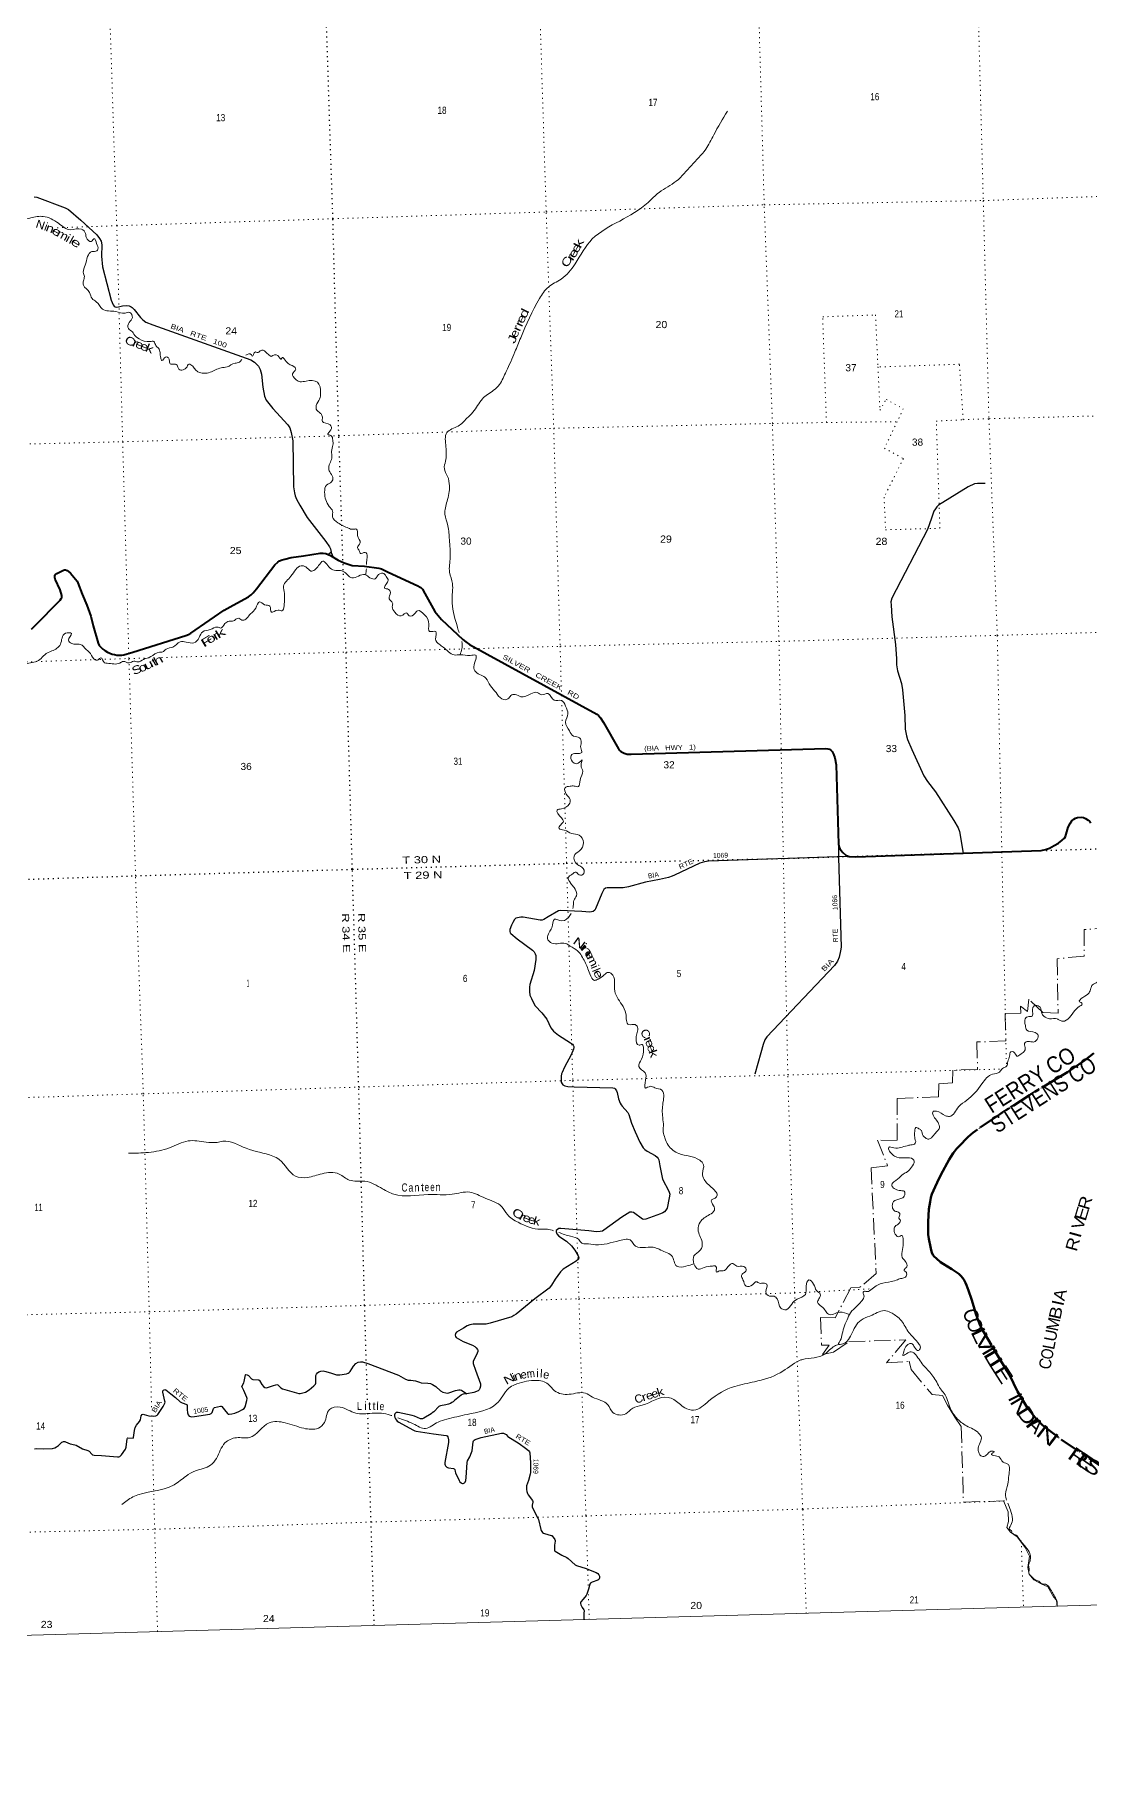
# Model space of a CAD drawing. Header units: feet. Extents: x 489137 to 739700, y 189004 to 379547.
# Drawn here: x 618830 to 644636, y 189004 to 231291 of the extents above; entities that cross this region are included whole.
import ezdxf
from ezdxf.enums import TextEntityAlignment as Align

# ---------------------------------------------------------------- set-up
doc = ezdxf.new("R2010")
doc.units = ezdxf.units.FT
doc.header["$LTSCALE"] = 80
for name, pattern in [('DOT_DASHED', [7.7, 5, -1.2, 0.3, -1.2]), ('DOTTED', [1.5, 0.3, -1.2]), ('LONG_DASH_SHORT_DASH', [9.9, 6, -1.2, 1.5, -1.2])]:
    doc.linetypes.add(name, pattern=pattern)
for name, color, linetype, lineweight in [('11', 7, 'LONG_DASH_SHORT_DASH', 60), ('26', 7, 'Continuous', 40), ('29', 7, 'Continuous', 25), ('39', 7, 'Continuous', 13), ('4', 7, 'Continuous', 13), ('44', 7, 'DOT_DASHED', 13), ('6', 7, 'DOTTED', 25), ('7', 7, 'DOTTED', 13)]:
    doc.layers.add(name, color=color, linetype=linetype, lineweight=lineweight)
for name, color, linetype in [('12', 7, 'Continuous'), ('27', 7, 'Continuous'), ('30', 7, 'Continuous'), ('41', 7, 'Continuous')]:
    doc.layers.add(name, color=color, linetype=linetype)

msp = doc.modelspace()

# ---------------------------------------------------------------- linework, layer by layer
at = {"layer": '11'}
msp.add_lwpolyline([(644745.96, 206365.83), (644513.32, 206179.6), (644233.42, 205988.13), (644097.9, 205898.2), (643893.12, 205771.17), (643172.78, 205338.18), (642363.29, 204812.06), (641896.16, 204497.07), (641780.48, 204411.22), (641673.19, 204313.9), (641440.92, 204081.98), (641385.14, 204021.44), (641333.99, 203959.75), (641302.23, 203916.53), (641244.07, 203828.46), (641201.68, 203758.84), (641152.66, 203673.47), (641047.4, 203474.65), (640952.14, 203286.08), (640908.46, 203196.63), (640858.67, 203088.03), (640784.13, 202909.64), (640758.21, 202828.91), (640735.81, 202727.31), (640710.27, 202542.18), (640687.38, 202232.67), (640693.43, 201923.99), (640708.6, 201817.6), (640745.76, 201626.82), (640764.51, 201539.51), (640782.92, 201481.4), (640806.81, 201430.76), (640837.7, 201389.51), (640893.58, 201335.31), (640991.79, 201251.04), (641053.69, 201206.9), (641272.55, 201073.99), (641366.11, 201013.79), (641437.09, 200960.35), (641495.21, 200906.31), (641532.19, 200862.6), (641559.29, 200822.09), (641602.49, 200742.2), (641630.17, 200682.93), (641679.34, 200558.06), (641748.2, 200345.75), (641804.81, 200153.93), (641860.01, 199980.35), (641947.27, 199740.23), (641998.22, 199629.35), (642265.4, 199172.44), (642416.48, 198913.63), (642611.14, 198605.88), (642676.66, 198488.6), (642879.93, 198080.69), (643114.44, 197691.17), (643331.77, 197410.77), (643487.45, 197260.51), (643971.05, 196887.58), (644889.92, 196278.91)], dxfattribs=at)
at = {"layer": '26'}
for points in [[(618752.62, 216742.06), (618835.75, 216817.56), (619455.08, 217451.93), (619482.59, 217488.53), (619496.12, 217508.09), (619500.63, 217526.14), (619497.1, 217561.77), (619453.85, 217702.13), (619337.52, 217964.06), (619327, 218002.24), (619328.5, 218044.36), (619334.51, 218065.42), (619343.53, 218078.96), (619376.89, 218104.11), (619540.47, 218182.17), (619561.52, 218187.27), (619587.07, 218187.27), (619626.16, 218173.73), (619660.74, 218154.17), (619705.13, 218112.95), (619868.53, 217912.53), (619890.75, 217874.38), (619990.03, 217596.22), (620110.64, 217322.27), (620202.89, 217055.81), (620262.23, 216820.94), (620384.01, 216395.68), (620410.91, 216343.04), (620450, 216294.9), (620501.11, 216251.28), (620550.96, 216217.53), (620615.36, 216176.07), (620667.98, 216152), (620726.61, 216129.43), (620784.78, 216117.46), (620842.37, 216105.37), (620905.51, 216099.35), (620964.14, 216099.35), (621016.65, 216110.16), (621236.92, 216175.27), (622534.03, 216581.58), (622595.26, 216607.79), (622653.64, 216642.58), (622758.86, 216717.41), (623467.98, 217202.31), (623691, 217328.02), (624063.47, 217533.51), (624128.67, 217579.54), (624180.43, 217624.72), (624260.97, 217723.25), (624707.99, 218311.68), (624782.61, 218381.31), (624824.71, 218408.38), (624884.74, 218434.4), (624950.99, 218453.51), (625103.2, 218489.39), (625408.48, 218534.49)], [(625408.48, 218534.49), (625818.29, 218595.04), (625887.57, 218599.42), (625953.72, 218590.4), (626067.28, 218539.68), (626254.95, 218430.57), (626401.72, 218361.75), (626503.94, 218325.65), (626600.22, 218300.52), (626904.97, 218276.58), (627248.42, 218233.27), (627317.25, 218212.83), (627482.15, 218137.23), (628202.72, 217802.16), (628259.61, 217767.95), (628277.89, 217757.03), (628316.98, 217714.91), (628375.71, 217612.96), (628622.69, 217174.15), (628700.32, 217069.59), (628786.04, 216975.75), (629310.18, 216484.18), (629379.83, 216428.77), (629471.88, 216364.44), (632586.46, 214658.26), (632625.5, 214625.92), (632676.66, 214568), (632745.96, 214454.88), (633112.2, 213806.66), (633132.17, 213775.26), (633172.76, 213746.67), (633251.36, 213704.62), (633329.11, 213683.5), (633425.16, 213679.98), (638185.46, 213819.19), (638234.5, 213814.36), (638276.6, 213802.33), (638312.68, 213778.26), (638340.14, 213745.72), (638378.82, 213678.98), (638407.81, 213593.77), (638441.67, 213420.93), (638498.68, 211476.85), (638514.13, 211407.54), (638531.1, 211372.59), (638562.23, 211323.31), (638603.71, 211273.2), (638679.49, 211205.97), (638715.57, 211187.92), (638756.92, 211173.47), (638922.33, 211164.8), (643458.52, 211325.59), (643560.85, 211345.87), (643656.81, 211382.17), (643774.32, 211442.14), (643875.93, 211501.74), (643969.76, 211571.51), (644023.88, 211622.65), (644049.73, 211668.8), (644115.56, 211892.14), (644162.18, 211986.69), (644207.28, 212046.86), (644252.38, 212085.97), (644297.48, 212113.04), (644346.32, 212128.99), (644432.79, 212134.1), (644486.91, 212128.09), (644542.23, 212106.83), (644601.16, 212067.92), (644634.23, 212037.83), (644663.56, 211990.29)]]:
    msp.add_lwpolyline(points, dxfattribs=at)
at = {"layer": '29'}
msp.add_line((626087.67, 218616.62), (626137.53, 218498.84), dxfattribs=at)
for points in [[(618823.78, 227320.39), (618882.73, 227307.36), (619575.75, 227052.37), (619659.2, 227005.6), (619959.8, 226745.99), (620352.3, 226388.45), (620420.9, 226301.52), (620455.51, 226231.08), (620475.47, 226142.38), (620468.06, 225863.51), (620492.26, 225602.14), (620701.1, 224791.59), (620750.4, 224677.01), (620774.97, 224642.59), (620802.23, 224628.39), (620838.87, 224622.91), (620883.1, 224627.84), (620979.06, 224648.08), (621074.78, 224657.34), (621146.51, 224649.21), (621192.74, 224630.29), (621214.85, 224613.08), (621264.77, 224565.47), (621421.86, 224364.3), (621477.8, 224308.17), (621553.98, 224254.07), (621719.43, 224183.29), (624119.48, 223329.47), (624212.91, 223275.41), (624311.21, 223177.05), (624350.53, 223093.45), (624383.05, 222983.5), (624417.57, 222664.04), (624458.66, 222444.28), (624494.39, 222346.39), (624655.9, 222135.32), (625022.14, 221743.29), (625073.01, 221662.34), (625106.16, 221553.12), (625144.23, 221350.88), (625167.44, 220225.56), (625186.05, 220078.77), (625205.71, 220005), (625235.2, 219921.4), (625318.12, 219771.8), (625501.33, 219468.81), (625953.61, 218886.7), (626048.61, 218755.86), (626069.55, 218705.97), (626087, 218619.92), (626017.02, 218562.13)], [(642087.5, 220303.37), (641894.68, 220307.37), (641825.59, 220292.14), (641672.87, 220223.01), (640946.1, 219771.31), (640900.83, 219729.68), (640867.46, 219687.7), (640830.17, 219625.72), (640774.07, 219451.64), (640675.78, 219181.09), (639804.21, 217500.64), (639781.25, 217405.74), (639784.86, 217322.18), (639799.61, 217044.26), (639892.51, 216361.96), (639912.07, 216011.58), (639913.95, 215866.41), (639939.53, 215718.05), (640034.33, 215405.22), (640066.31, 215251.66), (640122.9, 214625.84), (640130.21, 214292.65), (640160.15, 214130.88), (640189.19, 214036.91), (640294.24, 213793.49), (640585.35, 213151.98), (640670.85, 213013.96), (640866.83, 212760.36), (641321.91, 212053.21), (641427.76, 211877.91), (641455.29, 211786.44), (641548.66, 211257.89)], [(638713.23, 211176.03), (638466.49, 211169.71), (635316.14, 211062.89), (635215.23, 211046.76), (635104.29, 211009.4), (634487.82, 210717.25), (634423.92, 210690.2), (634338.75, 210661.68), (634114.58, 210613.71), (633777.98, 210550.83), (633359.83, 210432.01), (633226.59, 210406.07), (633030.62, 210411.79), (632840.93, 210411.73), (632799.53, 210402.5), (632760.21, 210368.08), (632707.04, 210272.76), (632553.78, 209893.49), (632537.07, 209865.81), (632494.8, 209832.02), (632455.48, 209817.26), (632415.97, 209814.19), (632217.59, 209829.9), (631688.74, 209851.69), (631646.04, 209841.72), (631395.23, 209699.76), (631285.72, 209635.3), (631243.94, 209620.54), (631202.6, 209618.83), (630786.85, 209691.86), (630725.57, 209691.22), (630641.86, 209677.11), (630602.54, 209662.35), (630570.29, 209636.12), (630531.07, 209556.72)], [(638500.11, 211421.65), (638493.14, 211150.72), (638562.32, 208956.67), (638547, 208864.05), (638512.45, 208713.2), (638473.85, 208612.41), (638395.31, 208506.32), (636745.23, 206762.21), (636694.64, 206689.46), (636651.49, 206576.52), (636594.86, 206370.23), (636449.47, 205849.27)], [(630531.07, 209556.72), (630501.03, 209495.89), (630457.55, 209389.4), (630452.63, 209364.81), (630456.65, 209338.56), (630467.38, 209310.72), (630482.12, 209293.5), (630635.12, 209158.49), (631015, 208884.12), (631052.26, 208843.51), (631074.38, 208796.78), (631089.12, 208754.98), (631094.91, 208695.79), (631094.04, 208656.62), (631048.29, 208386.98), (630944.13, 208044.34), (630934.3, 207977.94), (630934.98, 207871.44), (630949.05, 207781.22), (630983.45, 207697.61), (631032.6, 207591.88), (631077.52, 207524.32), (631239.64, 207349.61), (631362.63, 207195.42), (631463.69, 206981.76), (631489.69, 206937.79), (631524.09, 206898.45), (631644.18, 206801.78), (631943.85, 206618.84), (631991.01, 206578.78), (632008.21, 206556.64), (632020.5, 206527.14), (632025.42, 206500.09), (632018.04, 206463.2), (631957.44, 206318.66), (631791.33, 206020.88), (631732.98, 205890.26), (631720.69, 205853.38), (631715.26, 205795.58), (631710.86, 205698.46), (631715.78, 205651.74), (631732.98, 205614.85), (631755.66, 205585.37), (631799.33, 205560.75), (631875.52, 205546), (632031.91, 205538.68), (632979.43, 205510.69), (633015.78, 205504.2), (633035.44, 205486.98), (633064.91, 205439.68), (633082.14, 205396), (633118.86, 205244.18), (633155.86, 205140.26), (633177.98, 205096), (633206.52, 205064.25), (633345.09, 204911.58), (633369.67, 204859.94), (633436.55, 204646.2), (633523.89, 204440.24)], [(633523.89, 204440.24), (633634.11, 204180.32), (633721.09, 204046.01), (633757.95, 204006.66), (633813.91, 203966), (634013.53, 203859.12), (634061.89, 203815.16), (634084.8, 203787.81), (634099.54, 203748.47), (634124.44, 203605.9), (634191.66, 203275.73), (634348.21, 202983.7), (634369.86, 202909.95), (634356.36, 202824.59), (634303.51, 202570.61), (634275.26, 202520.36), (634239.61, 202482.09), (634202.75, 202457.5), (634143.54, 202429.93), (633784.98, 202300.12), (633733.37, 202290.29), (633704.67, 202298.07), (633478.46, 202459.94), (633440.93, 202474.71), (633393.3, 202470.42), (633196.26, 202346.91), (632760.21, 202029.63), (632725.8, 202009.96), (632666.9, 201997.21), (632578.35, 201990.29), (632387.78, 202013.49), (631705.42, 202073.04), (631659.26, 202068.97), (631619.94, 202049.3), (631587.99, 202019.79), (631587.99, 201990.28), (631605.2, 201941.11), (631658.32, 201881.28), (631840.51, 201761.93), (631963.99, 201650.94), (632048.74, 201542.77), (632131.1, 201402.58), (632143.38, 201355.86), (632133.85, 201324.39), (632079.38, 201271.59), (631762.48, 201075.54), (631693.83, 201012.83), (631565.68, 200829.7), (631479.87, 200682.1), (631416.61, 200613.39), (631067.56, 200350.14), (630609.91, 199973.91), (630555.85, 199939.48), (630505.27, 199912.23), (629978.34, 199752.59), (629876.55, 199731.85), (629560.57, 199728), (629479.74, 199712.81), (629413.12, 199688.67), (629325.47, 199631.51), (629155.78, 199531.38), (629128.05, 199504.24), (629120.68, 199459.98), (629125.6, 199425.55), (629144.55, 199403.74), (629311.63, 199309.98), (629545.26, 199217.06), (629597.43, 199184.57), (629629.38, 199152.6), (629663.78, 199113.26), (629673.61, 199093.59), (629672.36, 199061.03), (629643.23, 198979.04), (629560.57, 198823.1), (629555.65, 198805.89), (629562.51, 198769.69), (629617.47, 198600.47), (629735.05, 198267.37), (629739.24, 198216.13), (629725.21, 198151.78), (629708.02, 198124.75), (629679.28, 198096.48), (629573.67, 198061.67), (629407.46, 198028.3)], [(622279.05, 197933.47), (622389.63, 197832.09), (622439.91, 197802.11), (622552.5, 197760.51), (622566.57, 197741.11), (622561.19, 197639.78), (622569.03, 197559.14), (622591.14, 197509.96), (622615.68, 197482.65), (622640.29, 197468.16), (622662.41, 197463.24), (622743.38, 197467.94), (623117.04, 197524.72), (623152.2, 197542), (623176.02, 197571.44), (623204.03, 197663.31), (623230.09, 197687.01), (623375.35, 197721.12), (623397.2, 197721.44), (623411.95, 197711.6), (623479.5, 197636.78), (623552.02, 197541.93), (623569.22, 197529.64), (623590.63, 197528.51), (623657.69, 197534.55), (623730.88, 197554.71), (623827.26, 197596.03), (623918.18, 197640.29), (623954.58, 197667.25), (623979.62, 197709.14), (624026.31, 197864.06), (624028.77, 197908.32), (624020.8, 197938.55), (623947.79, 198104.97), (623908.35, 198186.19), (623903.44, 198213.24), (623908.88, 198224.41), (623950.13, 198291.93), (623959.55, 198323.47), (623989.52, 198488.26), (624001.74, 198496.02), (624033.69, 198493.56), (624062.59, 198477.26), (624134.44, 198390.29), (624167.52, 198372.76), (624301.55, 198370.61), (624321.21, 198365.7), (624331.64, 198355.58), (624385.97, 198254.97), (624426.89, 198200.95), (624463.75, 198176.36), (624502.14, 198173.15), (624675.47, 198231.05), (624734.07, 198247.67), (624758.65, 198252.59), (624782.02, 198241.68), (624852.03, 198171.44), (624898.64, 198147.77), (625294.37, 198036.2), (625328.78, 198033.74), (625358.94, 198038.33), (625456.57, 198065.7), (625545.44, 198121.02), (625665.45, 198223.08), (625699.86, 198259.96), (625706.52, 198287.39), (625707.13, 198428.71), (625714.6, 198471.44), (625729.35, 198505.86), (625751.46, 198542.75), (625784.52, 198567.27), (625832.56, 198582.09), (625894, 198584.55), (625953.76, 198574.53), (626092.78, 198528.01), (626215.94, 198493.57), (626257.71, 198488.65), (626295.95, 198492.32), (626464.14, 198510.79), (626503.46, 198528), (626528.03, 198547.67), (626547.69, 198569.8), (626628.98, 198700.38), (626685.31, 198764.06), (626746.75, 198800.95), (626800.29, 198810.67), (626849.96, 198805.87), (626979.6, 198765.88), (627735.3, 198479.37), (627906.68, 198382.92), (627967.85, 198362.18)], [(627967.85, 198362.18), (628034.47, 198360.79), (628147.51, 198346.04), (628248.27, 198309.15), (628289.2, 198297.24), (628449.06, 198285.93), (628518.59, 198274.73), (628562.82, 198257.52), (628648.84, 198205.88), (628761.88, 198097.68), (628814.75, 198065.45), (628887.21, 198046.04), (628938.82, 198043.58), (628962.6, 198051.61), (629125.94, 198107.06), (629211.6, 198124.73), (629243.55, 198127.19), (629274.87, 198117.49), (629407.54, 198026.29)], [(618828.69, 196676.31), (618875.43, 196683.73), (619038.45, 196679.26), (619268.62, 196691.11), (619326, 196705.72), (619364.47, 196727.99), (619411.16, 196757.5), (619499.63, 196843.57), (619519.29, 196853.4), (619537.99, 196860.14), (619565.98, 196860.78), (619585.64, 196853.4), (619699.64, 196802.49), (619814.19, 196779.63), (619850.36, 196766.56), (619998.91, 196682.1), (620131.2, 196639.47), (620164.74, 196620.59), (620227.04, 196548.49), (620249.16, 196536.19), (620291.68, 196521.07), (620467.42, 196516.5), (620861.07, 196482.09), (620893.02, 196484.55), (620916.31, 196493.36), (620954.46, 196528.82), (621055.21, 196668.98), (621073.05, 196720.1), (621097.51, 196923), (621104.37, 196941.93), (621114.19, 196946.85), (621241.98, 196944.39), (621253.57, 196957.95), (621271.38, 197124.23), (621293.59, 197205.04), (621324.67, 197259.74), (621398.05, 197345.65), (621421.38, 197387.01), (621441.04, 197487.83), (621464.05, 197518.03), (621485.28, 197524.71), (621512.31, 197522.25), (621626.54, 197490.69), (621738.4, 197480.45), (621799.83, 197485.37), (621829.95, 197501.43), (621846.52, 197517.34), (621973.05, 197715.47), (622018.55, 197795.2), (622023.47, 197824.72), (622018.52, 197844.59), (621967.74, 198062.43), (621969.4, 198095.21), (621986.61, 198112.42), (622016.1, 198129.63), (622041.97, 198126.17), (622162.78, 198028.41), (622279.05, 197933.47)], [(629407.46, 198028.3), (629312.36, 198014.1), (629289.03, 198007.96), (629275.51, 198003.05), (629263.49, 197993.87), (629105.04, 197863.94), (629071.54, 197833.37), (629034.67, 197810), (629002.73, 197792.8), (628953.58, 197774.36), (628889.24, 197755.78), (628758.21, 197727.64), (628738.55, 197720.26), (628723.42, 197712.34), (628594.78, 197588.71), (628557.85, 197557.88), (628533.34, 197539.53), (628352.72, 197430.1), (628320.77, 197415.34), (628297.12, 197411.46), (628274.08, 197414.11), (628120.48, 197476.82), (628063.96, 197495.26), (627727.28, 197566.58), (627703.93, 197567.81), (627679.75, 197564.63), (627663.39, 197554.28), (627644.95, 197532.15), (627637.58, 197510.02), (627636.21, 197490.09), (627646.18, 197446.08), (627662.16, 197410.43), (627680.59, 197380.92), (627697.79, 197360.02), (627737.2, 197330.93), (628086.08, 197142.39), (628131.54, 197121.49), (628161.31, 197112.95), (628585.49, 197050.41), (628900.09, 197003.35), (628922.85, 196993.62), (628937.44, 196976.69), (628959.71, 196902.64), (628958.92, 196838.33), (628863.87, 196346.9), (628863.87, 196302.63), (628871.24, 196275.58), (628880.18, 196263.72), (628915.47, 196233.78), (628932.68, 196222.72), (628958.83, 196212.59), (629080.13, 196194.44), (629093.64, 196188.29), (629107.77, 196170.54), (629115.76, 196125.58), (629129.09, 196088.69), (629216.82, 195906.76), (629237.41, 195872.31), (629261.98, 195850.17), (629276.73, 195841.57), (629297.62, 195834.19), (629313.59, 195832.96), (629328.49, 195836.86), (629346.77, 195847.72), (629360.28, 195866.16), (629377.48, 195901.81), (629389.77, 195974.73), (629409.96, 196340.94), (629421.72, 196382.55), (629474.77, 196485.74)], [(629474.77, 196485.74), (629519.58, 196585.85), (629533.53, 196632.15), (629559.69, 196854.01), (629571.63, 196876.83), (629585.14, 196890.36), (629606.03, 196903.88), (629633.91, 196917.75), (629680.98, 196934.62), (629757.58, 196955.35), (630252.35, 197060.03), (630280.61, 197063.72), (630302.39, 197061.48), (630337.14, 197050.2), (630362.94, 197029.29), (630406.23, 196985.19), (630434.21, 196961.67), (630509.76, 196916.97), (630683.35, 196811.37), (630839.03, 196698.96), (630912.18, 196635.86), (630936.76, 196606.35), (630946.52, 196580.44), (630964.13, 196332.92), (630958.88, 196102.25), (630952.54, 196057.91), (630912.03, 195904.78), (630867.94, 195772.73), (630862.61, 195721), (630864.25, 195681.76), (630872.86, 195635.03), (630886.37, 195589.54), (630905.4, 195553.28), (631008.02, 195413.72), (631020.31, 195390.36), (631021.42, 195370.54), (631003.91, 195301.16), (631004.33, 195283.4), (631006.79, 195262.49), (631029.96, 195201.35), (631145.36, 194982.25), (631159.16, 194946.52), (631213.22, 194705.54), (631225.67, 194678.88), (631258.69, 194635.45), (631279.58, 194618.24), (631301.15, 194605.41), (631471.26, 194561.68), (631481.09, 194556.76), (631488.99, 194548.88), (631560.96, 194458.4), (631568.33, 194439.96), (631568.58, 194421.09), (631552.09, 194325.51), (631547.44, 194202.67), (631552.35, 194183), (631562.02, 194172.53), (631731.19, 194076.84), (631853.39, 194019.48), (631887.65, 193996.76), (632057.36, 193843.66), (632088.05, 193823.69), (632115.11, 193812.93), (632300.45, 193758.12), (632564.93, 193650.37), (632605.38, 193624.81), (632629.96, 193598.99), (632653.3, 193560.88), (632653.97, 193539.13), (632652.08, 193515.39), (632643.47, 193498.17), (632629.96, 193479.73), (632606.4, 193464.43), (632466.93, 193418.07), (632451.79, 193410.88), (632435.82, 193399.82), (632427.22, 193391.21), (632416.41, 193367.46), (632380.62, 193248.86), (632339.97, 193120.73), (632322.29, 193086.89), (632252.87, 193003.17), (632197.44, 192937.53), (632185.15, 192916.63), (632184.3, 192897.29), (632190.07, 192864.99), (632222.52, 192795.99), (632267.48, 192737.12), (632274.85, 192724.82), (632276.3, 192709.48), (632268.02, 192662.7), (632264.39, 192497.83)]]:
    msp.add_lwpolyline(points, dxfattribs=at)
at = {"layer": '39'}
for points in [[(615414.3, 229630.09), (615636.58, 229267.63), (615748.93, 229110.43), (615980.82, 229030.48), (616156.28, 228945.3), (616257.52, 228836.34), (616398.08, 228681.75), (616589.03, 228435.31), (616970.01, 228275.69), (617270.48, 228296.15), (617652.15, 228393.06), (617803.51, 228301.32), (617763.29, 228100.51), (617820.85, 227859.34), (617849.33, 227752.89), (617858.15, 227524.83), (617842.35, 227411.39), (618006.87, 227366.37), (618038.12, 227320.58), (618107.23, 227202.86), (618252.89, 226997.88), (618273.84, 226865.02), (618354.34, 226781.88), (618735.56, 226804.04), (619043.81, 226838.81), (619414.87, 226670.9), (619708.97, 226513.48), (619977.27, 226527.21), (620076.44, 226420.23), (620092.47, 226329.67), (620217.76, 226229.3), (620283.02, 226295.31), (620348.05, 226179.52), (620381.29, 226038.84), (620353.88, 225997.86), (620233.1, 225979.16), (620128.57, 225859.81), (620070.44, 225646.5), (620021.59, 225471.77), (620048.01, 225367.29), (620027.92, 225265.88), (620026.17, 225156.77), (620177.33, 224978.17), (620237.02, 224827.94), (620339.6, 224751.32), (620492.83, 224570.75), (620815.13, 224512.9), (621042.1, 224475.26), (621156.86, 224491.81), (621222.14, 224363.92), (621143.81, 224247.14), (621126.76, 224097.31), (621221.43, 224012.45), (621258.86, 223960.72), (621386.59, 223840.2), (621658.48, 223779.27), (621749.4, 223777.15), (621797.94, 223677.18), (621857.83, 223613.8), (621900.4, 223509.67), (621915.35, 223374.65), (621946.9, 223314.72), (622031.96, 223399.33), (622090.75, 223388.45), (622126.34, 223328.6), (622144.47, 223234.05), (622249.65, 223226.17), (622296.25, 223219.07), (622348.78, 223121.2), (622379.91, 223081.46), (622494.63, 223100.03), (622559.97, 223162), (622585.03, 223219.09), (622676.41, 223194.75), (622748.92, 223107.41), (622827.11, 223038.36), (623124.26, 223024.42), (623392.59, 223133.08), (623539.48, 223158.39), (623733.51, 223247.31), (623839.99, 223273.79), (623898.93, 223340.14)], [(635779.61, 229414.99), (635444.43, 228834.3), (635247.79, 228484.77), (634898.66, 228087.59), (634529.06, 227704.12), (634108.72, 227428.65), (633837.21, 227182.58), (633143.97, 226727.66), (632474.66, 226287.38), (632055.16, 225682.7), (631711.67, 225305.84), (631398.73, 225109.38), (631184.42, 224832.19), (630721.94, 223869.1), (630579.76, 223522.73), (630369.59, 223047.69), (630290.3, 222880.39), (630204.7, 222725.08), (630056.18, 222584.6), (629783.91, 222374.87), (629554.46, 222048.88), (629408.13, 221900.38), (629192, 221710), (628918.63, 221552.76), (628893.73, 221198.76), (628882.88, 220849.1), (628854.39, 220666.72), (628931.04, 220478.47), (628980.31, 220247.22), (628919.59, 219868.24), (628867.6, 219554.07), (628942.28, 219266.8), (628977.65, 218928.22), (628998.85, 218494.4), (628982.2, 218132.5), (629052.63, 217855.24), (629052.91, 217649.23), (629044.45, 217378.39), (629178.21, 216777.28), (629214.3, 216654.72)], [(623997.23, 223442.12), (623998, 223442.74), (624135.1, 223453.7), (624156.04, 223417.79), (624230.55, 223524.39), (624279.33, 223509.26), (624315.46, 223520.12), (624387.11, 223570.1), (624518.07, 223488.03), (624616.61, 223411.33)], [(624616.61, 223411.33), (624779.74, 223432.94), (624868.31, 223349.97), (624877.9, 223374.41), (625032.21, 223238.29), (625205.94, 223138.94), (625218.82, 223102.85), (625136.45, 222985.99), (625155.88, 222925.8), (625326.26, 222794.06), (625475.34, 222811.34), (625748.6, 222780.73), (625828.71, 222523.88), (625799.62, 222369.76), (625722.14, 222212.6), (625721.98, 222123.73), (625788.18, 222048.37), (625839.58, 222005.01), (625871.42, 221930.95), (625869.62, 221823.86), (626059.17, 221741), (626079.92, 221618.22), (626005.58, 221503.55), (626078.84, 221476.81), (626125.57, 221366.71), (626130.13, 221245.61), (626095.16, 221083.29), (626105.94, 220954.25), (626066.18, 220828.18), (626026.75, 220685.96), (626048.96, 220589.48), (626124.38, 220459.77), (626094.54, 220342), (625972.97, 220264.7), (625926.1, 220092.03), (626040.44, 219742.99), (626121.62, 219627.55), (626118.44, 219490.13), (626250.76, 219343.45), (626506, 219209.45), (626621.65, 219183.61), (626706.39, 219187.41), (626729.83, 219032.38), (626792.22, 218849.89), (626728.01, 218733.41), (626774.03, 218657.62), (626799.69, 218589.49), (626918.28, 218616.22), (626968.71, 218522.35), (626949.43, 218382.58), (626949.45, 218319.23)], [(631929.23, 212896.52), (632030.16, 212898.64), (632133.4, 212886.68), (632174.43, 213049.13), (632240.64, 213262.6), (632199.28, 213405.14), (632228.66, 213545.13), (632129.51, 213458.21), (631962.34, 213533.46), (631975.61, 213671.09), (632132.59, 213696.61), (632216.91, 213720.61), (632190.36, 213831.14), (632203.71, 213964.73), (632164.93, 214081.06), (632014.62, 214122.33), (631913.05, 214247.45), (631821.68, 214463.66), (631875.95, 214668.81), (631821.59, 214853.49), (631711.56, 214996.6), (631543.89, 214999.13), (631382.89, 215165.41), (631242.19, 215134.17), (631125.9, 215190.29), (630967.11, 215154.63), (630728.3, 215082.95), (630583.75, 215138.48), (630483.29, 215114.15), (630410.29, 215031.82), (630260.84, 215032.71), (630118.21, 215189.28), (629981.56, 215350.01), (629870.52, 215541.57), (629753.89, 215613.85), (629621, 215691.85), (629577.92, 215820.21), (629618.38, 216105.86), (629485.32, 216094.98), (629244.65, 216112.13), (629097.29, 216109.03), (628828.76, 216299.3), (628726.31, 216369.85), (628638.82, 216497.28), (628643.05, 216681.18), (628491.53, 216684.05), (628475.78, 216857.42), (628369.9, 217091.51), (628200.2, 217190.95), (628133.05, 217118.84), (627996.8, 217067.5), (627932.79, 217134.82), (627798.98, 217063.33), (627643.63, 217152.97), (627580.15, 217291.01), (627588.47, 217376.01), (627505.44, 217483.34), (627534.48, 217639.48), (627488.51, 217713.24), (627388.96, 217741.44), (627429.37, 217837.23), (627479.86, 217933.22), (627433.38, 218031.22), (627348.93, 218110.23), (627219.07, 218042.86), (627166.05, 217971.05), (627034.21, 217998.57), (626911.41, 218076.78), (626591.98, 217997.34), (626380.72, 218152.46), (626092.77, 218209.01), (625878.66, 218404.47), (625777.99, 218293.28), (625586.87, 218162.01), (625469.7, 218260.53), (625354.01, 218288.39), (625102.85, 218034.67), (624922.14, 217792.52), (624942.09, 217611.16), (624944.67, 217488), (624932.33, 217305.96), (624882.3, 217187.75), (624784.99, 217205.9), (624622.41, 217158.04), (624583.07, 217300.62), (624457.08, 217338.37), (624330.4, 217408.41), (624240.76, 217253.02), (624114.41, 217115.03), (623921.87, 216955.45), (623823.87, 217005.9)], [(626946.84, 218219.27), (626946.8, 218218.92), (626930.12, 218069.19)], [(623823.87, 217005.9), (623773.62, 216994.74), (623699.99, 216942.7), (623587.12, 216932.24), (623487.38, 216873.59), (623384.61, 216766.39), (623303.32, 216790.94), (623128.97, 216726.67), (622942.22, 216676.29), (622856.36, 216533.09), (622727.82, 216403.13), (622539.59, 216423.41), (622390.04, 216428.34), (622210.99, 216299.34), (622048.42, 216251.48), (621965.08, 216181.05), (621882.4, 216175.27), (621674.67, 216065.87), (621492.33, 215997.39), (621356.26, 215937.97), (621258.9, 215958.14), (621142.75, 215911.26), (620998.55, 215950.64), (620912.55, 215910.45), (620607.75, 215904.04), (620542.82, 215918.83), (620449.44, 216038.05), (620383.8, 215990.21), (620313.19, 215986.71), (620198.92, 216139.83), (620128.85, 216207.03), (619992.7, 216343.53), (619947.79, 216366.82), (619836.68, 216368.52), (619739.32, 216388.69), (619658.87, 216469.81), (619730.21, 216630.88), (619586.68, 216637.96), (619463.03, 216370.76), (619252.45, 216204.74), (619076.68, 216112.16), (618958.02, 215992.51), (618645.02, 215895.03), (618467.02, 215812.51), (618276.03, 215675.18), (617978.8, 215596.21), (617658.57, 215555.13), (617336.93, 215677.63), (617191.24, 215787.67), (616906.71, 215777.64), (616642.8, 215650.9), (616333.25, 215581.76), (616193.53, 215695.97), (616081.28, 215752.18), (615997.35, 215710.02), (615878.09, 215715.59), (615795.53, 215847.68)], [(629280.99, 216437.02), (629289.06, 216401.9), (629281.97, 216258.34), (629241.62, 216112.63)], [(631994.89, 209900.21), (632008.86, 209963.37), (632024.19, 210099.03), (632086.41, 210213.45), (632027.56, 210420.25), (631946.76, 210517.52), (631887.28, 210657.66), (631974.45, 210738.27), (632076.29, 210792.93), (632150.44, 210723.79), (632266.84, 210758.56), (632221.15, 210915.15), (632118.96, 210973.59), (632029.69, 211185.81), (632160.25, 211315.81), (632257.04, 211515.79), (632156.3, 211697.48), (631967.64, 211737.94), (631788.19, 211821.02), (631660.21, 211856.7), (631700.66, 211950.46), (631767.51, 212036.7), (631719.31, 212120.52), (631614.36, 212310.2), (631718.69, 212342.69), (631908.22, 212453.73), (631932.05, 212569.36), (631838.46, 212698.68), (631808.88, 212857.63), (631929.23, 212896.52)], [(634959, 201204.87), (634960.91, 201402.85), (635113.59, 201537.36), (635161.89, 201738.34), (635060.63, 202041.2), (635113.21, 202230.15), (635339.65, 202410.64), (635460.63, 202516.2), (635440.09, 202628.88), (635390.7, 202769.23), (635476.57, 202815.47), (635524.09, 202860.91), (635410.9, 203058.49), (635210.53, 203272.42), (635169.04, 203421.01), (635194.88, 203633.64), (635101.68, 203744.78), (634593.44, 203905.77), (634328.56, 204114.3), (634250.24, 204286.35), (634210.77, 204434.99), (634212.68, 204632.97), (634190.25, 204836.5), (634209.3, 205180.28), (634221.18, 205287.58), (634175.24, 205456.28), (634002.35, 205515.25), (633896.58, 205551.4), (633772.28, 205508.39), (633778.31, 205702.42), (633766.56, 205877.9), (633611.74, 206038.25), (633678.71, 206215.38), (633727.84, 206472.93), (633693.47, 206571.18), (633617.02, 206557.45), (633546.72, 206731.7), (633570.13, 206867.52), (633577.43, 207000.98), (633521.66, 207060.41), (633370.19, 207061.26), (633293.87, 207330.31), (633196.36, 207550.44), (633014.64, 207934.42), (633017.95, 208065.78), (632977.3, 208270.94), (632866.82, 208339.31), (632767.12, 208278.64), (632619.82, 208176.57), (632525.58, 208144.28), (632415.17, 208305.57), (632289.81, 208601.86), (632112.69, 208862.73), (631934.5, 208982.19), (631820.06, 209046.43), (631486.7, 209053.56), (631375.2, 209170.38), (631418.59, 209316.72), (631484.81, 209433.24), (631547.15, 209638.56), (631731.72, 209600.03), (631926.79, 209735.43), (631953.59, 209781.07)], [(646807.2, 209109.47), (646752.4, 209120.45), (646526.78, 209190.43), (646350.12, 209140.26), (646347.22, 209085.66), (646455.39, 209031.38), (646525.54, 208960.14), (646499.82, 208838.41), (646349.61, 208778.7), (646055.83, 208728.07), (645894.88, 208795.38), (645785.9, 208984.97), (645711.26, 208981.38), (645612.23, 208888.4), (645498.33, 208734.52), (645521.8, 208674.41), (645533.58, 208593.87), (645460.72, 208505.48), (645245.8, 208353.51), (645118.8, 208342.76), (645066.48, 208333.58), (645057.49, 208280.87), (645027.1, 208189.34), (644882.56, 208147.92), (644829.08, 208098.32), (644709.27, 208033.18), (644668.62, 207949.51), (644626.58, 207835.51), (644471.41, 207723.18), (644392.74, 207622.55), (644431.52, 207603.17), (644456.5, 207567.34), (644387.17, 207503.26), (644276.16, 207403.97), (643982.74, 207143.3), (643903.46, 207167.88), (643846.18, 207203.04), (643662.37, 207205.23), (643523.79, 207264.92), (643478.24, 207318.5), (643430.2, 207491.19), (643383.18, 207518.48), (643264.42, 207499.82), (643243.7, 207428.69), (643248.08, 207315.67), (643236.9, 207271), (643154.35, 207259.16), (643064.66, 207202.74), (643068.04, 207041.23), (643104.77, 206926.87), (643310.04, 206864.53), (643382.13, 206797.38), (643373.43, 206730.54), (643282.48, 206637.73), (643201.61, 206642.09), (643088.61, 206637.69), (643049.04, 206598.48), (643056.41, 206536.02), (643050.75, 206420.77), (642963.5, 206344.2), (642863.63, 206291.6), (642776.56, 206398.84), (642712.01, 206395.46), (642683.97, 206287.82), (642638.15, 206161.63), (642608.35, 206041.83), (642508.56, 205985.19), (642435.65, 205898.82), (642267.06, 205848.82), (642007.45, 205613.09), (641634.23, 205209.35), (641439.59, 205053.76), (641210.38, 204812.62), (641113.03, 204832.78), (640890.59, 204943.23), (640810.02, 204933.46), (640809.77, 204848.62), (640893.18, 204723.12), (640960.31, 204603.35), (640967.85, 204532.81), (640914.91, 204456.96), (640820.22, 204349.94), (640706.98, 204260.7), (640621.57, 204289.2), (640544.34, 204408.77), (640524.91, 204468.95), (640465.48, 204510.12), (640386.08, 204540.76), (640367.04, 204485.83), (640357.97, 204340.21), (640385.11, 204201.41)], [(631525.5, 202014.74), (631376.9, 202052.52), (631217.35, 202053.2), (630658.44, 202223.22), (630396, 202411.6), (630260.69, 202604.67), (629850.39, 202814.18), (629475.72, 202961.81), (629048.71, 202908.39), (628455.08, 202903.97), (627620.95, 202908.63), (627343.5, 203042.15), (626905.41, 203228.86), (626529.24, 203255.27), (626281.78, 203403.57), (625861.53, 203412.9), (625501.99, 203320.5), (625214.55, 203352.82), (624816.29, 203758.51), (624654.96, 203843.98), (624008.79, 204034.38), (623433.68, 204206.08), (623294.91, 204178.92), (623024.13, 204187.36), (622585.34, 204214.48), (622130.42, 204047.35), (621613.8, 203933.46), (621125.56, 203911.06)], [(640385.11, 204201.41), (640373.93, 204156.74), (640269.77, 204116.17), (640175.23, 204098.02), (640014.59, 204054.24), (639853.28, 204042.76), (639725.85, 204052.2), (639724.43, 204023.89), (639785.25, 203916.1), (639867.6, 203841.08), (640120.89, 203799.96), (640319.48, 203767.78), (640346.77, 203717.86), (640279.13, 203573.03), (640180.61, 203455.82), (640080.7, 203405.25), (639943.95, 203281.18), (639801.62, 203134.77), (639835.31, 203068.83), (639951.64, 203010.68), (640020.57, 202997.99), (640103.71, 202981.56), (640106.16, 202864.47), (640018.61, 202802.03), (639844.39, 202731.71), (639815.68, 202656.37), (639834.2, 202543.65), (639897.92, 202490.45), (639981.4, 202457.87), (639996.54, 202409.72), (639977.41, 202358.82), (639974.18, 202320.37), (640007.24, 202284.71), (639974.83, 202193.14), (639881.39, 202122.49), (639856.97, 202035.13), (639908.16, 201904.92), (639961.45, 201867.66), (640047.53, 201903.81), (640078.37, 201781.25), (640062.92, 201554.7), (640054.78, 201364.67), (640131.5, 201269.33), (640166.63, 201134.74), (640119.29, 201081.23), (640100.03, 201036.39), (640142.93, 201013.05), (640162.79, 200932.68), (640139.62, 200881.69), (640045.34, 200851.43), (639941.01, 200818.94), (639790.55, 200771.33), (639519.02, 200719.16), (639252, 200547.91), (639203.97, 200526.7), (639133.07, 200537.33), (639101.24, 200514.44), (639116.89, 200442.06), (639120.05, 200387.59), (639053.62, 200281.16), (638940.93, 200165.67), (638790.69, 200011.02), (638705.55, 199833.51), (638624.79, 199639.92), (638580.32, 199449.12), (638515.16, 199282.12), (638495.9, 199237.28), (638536.4, 199232.07), (638741.9, 199351.53), (638938.21, 199717.21), (639098.79, 199859.96), (639317, 199951.41), (639658.04, 200059.58), (639806.79, 199996.06), (639913.24, 199927.61), (640036.85, 199811.04), (640218.47, 199528.04), (640319.79, 199415.05), (640470.95, 199236.44), (640499.1, 199146.14), (640453.89, 199086.62), (640357.33, 199165.38), (640299.03, 199248.98), (640224.26, 199251.45), (640127.38, 199152.46), (640083.7, 199020.25), (640068.74, 198963.38), (640156.75, 199003.61), (640278.87, 199054.66), (640491.52, 198832.91), (640700.6, 198588.87)], [(634959, 201204.87), (634764.26, 201150.27), (634544.19, 201147.66), (634411.48, 201409.46), (634264.37, 201491.2), (633962.95, 201612.1), (633706.68, 201602.67), (633486.98, 201678.84), (633422.42, 201772.41), (633143.6, 201778.66), (632554.07, 201675.35), (632321.38, 201696.71), (632220.16, 201708.72), (632141.51, 201799.98), (631943.93, 201880.65), (631654.23, 201976.79)], [(638757.99, 199963.2), (638523.86, 200023.58), (638250.26, 199973.39), (638177.84, 200056.7), (638082.74, 200161.75), (637985.67, 200264.73), (638016.23, 200348.19), (638052.22, 200462.06), (637961.5, 200551.04), (637889.44, 200713.13), (637770.25, 200811.61), (637704.7, 200662.78), (637686.86, 200454.37), (637487.24, 200343.11), (637354.49, 200221.15), (637218, 200084.96), (637085.95, 200122.58), (636996.39, 200348.94), (636924.39, 200412.06), (636805.12, 200417.62), (636720.08, 200524.9), (636740.54, 200705.1), (636665.17, 200735.83), (636564.29, 200731.69), (636488.8, 200768.47), (636391.45, 200691.69), (636234.51, 200664.15), (636160.6, 200818.12), (636126.15, 200920.41), (636177.32, 200984.1), (636238.71, 201041.95), (636184.11, 201141.79), (636006.27, 201148.14), (635914.04, 201212.86), (635798.48, 201137.71), (635679.53, 201032.19), (635582.59, 201032.17), (635514.47, 201006.5), (635508.82, 201083.14), (635499.44, 201145.55), (635412.47, 201151.8), (635207.17, 201119.2), (635060.66, 201075.72), (634959, 201204.87)], [(627716.3, 197437.42), (628092.03, 197291.29), (628397.31, 197178.54), (628701.01, 197334.41), (628915.6, 197405.58), (629413.96, 197523.12), (630125.52, 197778.46), (630284.96, 197975.72), (630432.46, 198164.65), (630572.16, 198244.35), (631048.53, 198351.33), (631364.95, 198285.28), (631552.57, 198101.38), (631907.81, 198013.93), (632307.1, 198040.51), (632480.75, 197945.2), (632852.19, 197759.11), (632979.43, 197565.87), (633291.01, 197538.09), (633461.9, 197670.96), (633690.53, 197746.47), (634330.73, 197937.69), (634469.1, 197888.09), (634733.85, 197685.62), (634953.25, 197623.58), (635328.09, 197853.66), (635958.85, 198206.27), (636445.14, 198321.54), (637072.6, 198542.79), (637542.97, 198839.51), (637615.09, 198867.29), (637898.99, 198907.6), (638163.62, 199000.02), (638401.88, 199194.9), (638494.97, 199233.7)], [(640700.6, 198588.87), (640900.26, 198312.32), (640990.61, 198144.56), (641083.73, 198037.45), (641230.58, 197678.99), (641385.12, 197435.82), (641627.5, 197240.96), (641788.7, 197161.54), (641926.1, 197061.42), (641993.1, 196947.7), (641943.75, 196797.19), (641910.12, 196667.22), (641927.88, 196590.84), (642002.54, 196497.48), (642099.13, 196513.65), (642180.24, 196594.13), (642280.66, 196620.48), (642309.26, 196604.93), (642275.45, 196579.98), (642243.92, 196542.96), (642296.99, 196515.8), (642431.02, 196480.24), (642522.55, 196352.9), (642653, 196295.05), (642681.27, 196198.69), (642664.68, 196026.66), (642638.8, 195816.05), (642583.36, 195570.48), (642606.72, 195419.49)], [(620962.25, 195319.29), (621233.1, 195500.72), (622242.64, 195798.69), (622535.06, 196010.87), (622766.63, 196138.96), (623133.24, 196279.98), (623279.19, 196446.66), (623487.39, 196822.7), (623769.43, 196951.84), (624088.4, 196956.54), (624569.54, 197318.12), (624959.33, 197316.23), (625414.49, 197182.4), (625771.82, 197187.9), (625922.44, 197324.38), (626041, 197641.97), (626302.31, 197699.99), (626685.1, 197550.5), (627086.96, 197550.88), (627530.17, 197505.68), (627570.48, 197491.47)], [(642636.46, 195349.42), (642706.71, 195177.19), (642753.5, 194968.11), (642712.43, 194807.68), (642682.13, 194712.11), (642721.07, 194684.65), (642744.67, 194618.5), (642824.28, 194577.76), (642896.46, 194506.56), (643076.98, 194276.06), (643179.23, 194118.65), (643193.92, 193995.75), (643163.99, 193882.01), (643148.94, 193829.17), (643165.27, 193724.49), (643152.96, 193637.37), (643219.29, 193555.96), (643299.66, 193478.88), (643397.44, 193438.52), (643461.24, 193381.29), (643560.53, 193365.2), (643686.46, 193234.54), (643822.66, 192999.07), (643847.24, 192933.96), (643841.64, 192825.17)]]:
    msp.add_spline(points, degree=3, dxfattribs=at)
at = {"layer": '4'}
msp.add_lwpolyline([(489136.84, 372822.34), (519705.79, 373516.18), (550270.46, 374252.07), (580830.76, 375029.99), (611393.28, 375849.96), (641954.65, 376711.97), (672514.8, 377616.02), (703073.68, 378562.1), (733631.22, 379547.32), (739699.91, 195787.95), (708889.59, 194791.66), (678077.93, 193837.75), (647264.99, 192926.23), (616450.81, 192057.09), (585635.48, 191230.33), (554819.03, 190445.97), (524001.53, 189703.99), (493183.04, 189004.41)], close=True, dxfattribs=at)
msp.add_lwpolyline([(489136.84, 372822.34), (519705.79, 373516.18), (550270.46, 374252.07), (580830.76, 375029.99), (611393.28, 375849.96), (641954.65, 376711.97), (672514.8, 377616.02), (703073.68, 378562.1), (733631.22, 379547.32), (739699.91, 195787.95), (708889.59, 194791.66), (678077.93, 193837.75), (647264.99, 192926.23), (616450.81, 192057.09), (585635.48, 191230.33), (554819.03, 190445.97), (524001.53, 189703.99), (493183.04, 189004.41)], close=True, dxfattribs=at)
at = {"layer": '44'}
for points in [[(645167.63, 209430.19), (644504.68, 209385.07), (644509.94, 208739.31), (643849.49, 208674.08), (643869.02, 207342.44), (643499.25, 207360.18), (643150.53, 207681.28), (643123.39, 207379.75), (642952.77, 207510.13), (642958.76, 207342.77), (642577.25, 207329.21), (642590.71, 206660.91), (641883.66, 206635.97), (641898.9, 205961.39), (641292.58, 205944.97), (641289.78, 205638.09), (640955.35, 205612.42), (640940.74, 205293.08), (639930.45, 205256.25), (639932.81, 204222.85), (639450.14, 204235.35), (639697.14, 203608.58), (639292.65, 203558.72), (639420.76, 200970.63), (639021.06, 200634.28), (638799.48, 200615.86), (638417.2, 199886.4), (638059.87, 199890.36), (638079.86, 199218.77), (638267.68, 199214.03), (638103.53, 198987.32), (638374.62, 199045.5), (638751.98, 199302.5), (640143.62, 199344.13), (639670.58, 198781.64), (640224.66, 198821.63), (640273.83, 198621.19), (640784.8, 198012.02), (641037.74, 197984.91), (641160.37, 197750.22), (641340.97, 197454.61), (641499.73, 197229.02), (641553.87, 195375.58), (642530.06, 195403.37), (642651.4, 195138.36), (642657.11, 194898.33), (642612.1, 194753.73), (642702.03, 194638.84), (642865.8, 194523.17), (643065.7, 194262.92), (643173.74, 194051.14), (643125.85, 193773.25), (643159.94, 193612.74), (643274.03, 193471.32), (643469.11, 193367.7), (643622.05, 193299.03), (643756.35, 193060.51), (643827.04, 192973.71), (643845.23, 192817.13)], [(644745.96, 206365.83), (644513.32, 206179.6), (644233.42, 205988.13), (644097.9, 205898.2), (643893.12, 205771.17), (643172.78, 205338.18), (642363.29, 204812.06), (641896.16, 204497.07), (641780.48, 204411.22), (641673.19, 204313.9), (641440.92, 204081.98), (641385.14, 204021.44), (641333.99, 203959.75), (641302.23, 203916.53), (641244.07, 203828.46), (641201.68, 203758.84), (641152.66, 203673.47), (641047.4, 203474.65), (640952.14, 203286.08), (640908.46, 203196.63), (640858.67, 203088.03), (640784.13, 202909.64), (640758.21, 202828.91), (640735.81, 202727.31), (640710.27, 202542.18), (640687.38, 202232.67), (640693.43, 201923.99), (640708.6, 201817.6), (640745.76, 201626.82), (640764.51, 201539.51), (640782.92, 201481.4), (640806.81, 201430.76), (640837.7, 201389.51), (640893.58, 201335.31), (640991.79, 201251.04), (641053.69, 201206.9), (641272.55, 201073.99), (641366.11, 201013.79), (641437.09, 200960.35), (641495.21, 200906.31), (641532.19, 200862.6), (641559.29, 200822.09), (641602.49, 200742.2), (641630.17, 200682.93), (641679.34, 200558.06), (641748.2, 200345.75), (641804.81, 200153.93), (641860.01, 199980.35), (641947.27, 199740.23), (641998.22, 199629.35), (642265.4, 199172.44), (642416.48, 198913.63), (642611.14, 198605.88), (642676.66, 198488.6), (642879.93, 198080.69), (643114.44, 197691.17), (643331.77, 197410.77), (643487.45, 197260.51), (643971.05, 196887.58), (644889.92, 196278.91)]]:
    msp.add_lwpolyline(points, dxfattribs=at)
at = {"layer": '6'}
for points in [[(626973.04, 197881.09), (626904.47, 200188.99), (626760.22, 205532.45), (626604.1, 210863.54), (626451.02, 216146.23), (626272.83, 221470.8), (626127.24, 226781.92), (625953.25, 232098.5), (625787.68, 237399.09), (625704.19, 238269.79)], [(615942.32, 210535.88), (616039.1, 210536.09), (621300.32, 210703.41), (626604.1, 210863.54), (631845.6, 211008.23), (634672.86, 211070.99)], [(634937.12, 211076.86), (637153.5, 211126.06), (642495.48, 211291.94), (646730.58, 211421.05)], [(627138.65, 192353.75), (627062.01, 194886.2), (626982.06, 197577.37)]]:
    msp.add_lwpolyline(points, dxfattribs=at)
at = {"layer": '7'}
msp.add_line((642968.52, 194417.53), (643021.22, 192804.02), dxfattribs=at)
for points in [[(637707.59, 192652.12), (637621.13, 195205.45), (637423.47, 200495.28), (637257.22, 205828.18), (637147.37, 211168.33), (637040.97, 216439.87), (636880.78, 221772.9), (636679.83, 227123.25), (636530.28, 232430.25), (636380.39, 237753.39), (636345.11, 238570.14)], [(641691.61, 238722.97), (641718.28, 237924.35), (641896.98, 232575.55), (642039.47, 227219.93), (642177.5, 221884.42), (642381.38, 216586.64), (642492.49, 211282.88), (642606.35, 206038.1)], [(621691.36, 197698.8), (621634.92, 200033.61), (621488.86, 205366.93), (621300.32, 210703.41), (621138.45, 216020.24), (620984.91, 221325.13), (620839.82, 226612.02), (620663.69, 231934.62), (620501.48, 237267.6), (620450.56, 238123.37)], [(630964.32, 238417.63), (631040.36, 237588.45), (631178.18, 232263.03), (631346.53, 226926.14), (631529.68, 221654.19), (631685.88, 216319.05), (631845.31, 211022.36), (631995.53, 205683.07), (632145.59, 200351.84), (632319.53, 195037.28), (632400.13, 192501.67)], [(619383.57, 226562.14), (620839.82, 226612.02), (626127.24, 226781.92), (631348.09, 226948.39), (636679.83, 227123.25), (642039.3, 227228.01), (646269.54, 227377.56)], [(638201, 221796.66), (638110.49, 224382.16), (639401.95, 224429.55), (639463.3, 223155.88)], [(641547.83, 221865.1), (641454.77, 223222.49), (639463.3, 223155.88)], [(639463.3, 223155.88), (639511.4, 222096.92), (639663.35, 222362.7), (640082.15, 222133.18), (639933.27, 221816.97)], [(615648.9, 221198.87), (615711.89, 221198.92), (620984.91, 221325.13), (626272.83, 221470.8), (631529.68, 221654.19), (636880.78, 221772.9)], [(636880.78, 221772.9), (638201, 221796.66), (639933.27, 221816.97)], [(639933.27, 221816.97), (639621.78, 221166.08), (640083.47, 220913.23), (639612.58, 219966.11), (639649.44, 219171.07), (640977.48, 219207.11), (640888.18, 221831.01), (641547.83, 221865.1)], [(641547.83, 221865.1), (642187.46, 221890.68), (646425, 221997.23)], [(621935.01, 216043.98), (626450.35, 216178.53), (631685.88, 216319.05), (637040.97, 216439.87), (642381.38, 216586.64), (646577.8, 216708.96)], [(615796.11, 215849.25), (615870.25, 215847.47), (621138.45, 216020.24), (621634.07, 216035.01)], [(616089.33, 205193.83), (616163.04, 205198.25), (621488.86, 205366.93), (626760.22, 205532.45), (631993.26, 205695.14), (637257.22, 205828.18), (642497.2, 205973.6)], [(616234.88, 199904.39), (621634.92, 200033.61), (626904.47, 200188.99), (632145.59, 200351.84), (637423.47, 200495.28), (639324.72, 200595.11)], [(621837.61, 192205.97), (621768.66, 194710.12), (621695.16, 197551.78)], [(616380.99, 194594.57), (616435.63, 194592.59), (621768.66, 194710.12), (627062.01, 194886.2), (632319.53, 195037.28), (637621.13, 195205.45), (642597.24, 195406.32)]]:
    msp.add_lwpolyline(points, dxfattribs=at)

# ---------------------------------------------------------------- texts
at = {"layer": '12'}
for s, rotation, width, p in [('FERRY CO', 32.409, 0.9, (642241.49, 204876.28)), ('STEVENS CO', 32.64, 0.85, (642382.86, 204387.65))]:
    msp.add_text(s, height=400, rotation=rotation, dxfattribs=dict(at, width=width)).set_placement(p)
at = {"layer": '27'}
for s, rotation, width, p in [('SILVER   CREEK   RD', 331.286, 1.3, (630264.75, 216023.89)), ('(BIA   HWY   1)', 1.675, 1.15, (633746.63, 213759.41))]:
    msp.add_text(s, height=120, rotation=rotation, dxfattribs=dict(at, width=width)).set_placement(p)
at = {"layer": '30'}
for s, rotation, width, p in [('BIA   RTE   100', 340.417, 1.3, (622827.28, 223863.46)), ('RTE', 25.357, 1.15, (634790.12, 210939)), ('BIA', 46.587, 1.35, (638271.08, 208476.87)), ('RTE', 320.767, 1.25, (622361.27, 197956.7)), ('BIA', 57.437, 1.2, (621868.58, 197681.95)), ('RTE', 328.687, 1.2, (630749.33, 196853.17)), ('1069', 268.696, 0.95, (631034.74, 196251.91))]:
    msp.add_text(s, height=120, rotation=rotation, dxfattribs=dict(at, width=width)).set_placement(p, align=Align.CENTER)
for s, rotation, p in [('1069', 1.942, (635612.55, 211142.98)), ('BIA', 10.581, (633979.27, 210659.64)), ('1066', 91.806, (638468.56, 210049.8)), ('RTE', 91.806, (638478.77, 209243.1)), ('1005', 8.64, (622904.86, 197561.35)), ('BIA', 11.946, (629969.26, 197071.68))]:
    msp.add_text(s, height=120, rotation=rotation, dxfattribs=at).set_placement(p, align=Align.CENTER)
at = {"layer": '41'}
for s, height, rotation, width, p in [('N', 200, 341.799, 1.1, (618943.2, 226543.47)), ('n', 200, 339.799, 1.3, (619175.91, 226456.9)), ('e', 200, 330.731, 1.45, (619318.9, 226382.74)), ('m', 200, 331.185, 1.25, (619470.4, 226299.99)), ('i', 200, 331.185, 1.25, (619606.2, 226219.41)), ('l', 200, 331.185, 1.2, (619683.55, 226174.69)), ('e', 200, 326.669, 1.6, (619790.97, 226114.83)), ('k', 200, 64.041, 1.55, (632231.75, 226136.42)), ('C', 200, 59.474, 1.35, (631930.35, 225682.36)), ('r', 200, 58.368, 1.7, (632030.23, 225793.48)), ('e', 200, 61.602, 1.45, (632094.23, 225893.16)), ('e', 200, 61.927, 1.4, (632165.06, 226018.61)), ('d', 200, 63.838, 1.55, (630890.31, 224427.14)), ('r', 200, 66.589, 1.45, (630723.01, 224066.64)), ('r', 200, 65.319, 1.5, (630776.08, 224179.5)), ('e', 200, 63.838, 1.35, (630823.32, 224288.45)), ('C', 200, 330.619, 1.3, (621119.78, 223701.82)), ('r', 200, 334.839, 1.5, (621257.27, 223652.04)), ('e', 200, 338.417, 1.25, (621359.68, 223610.93)), ('e', 200, 338.417, 1.25, (621482.68, 223562.27)), ('k', 200, 338.417, 1.4, (621608.62, 223512.47)), ('J', 200, 67.853, 1.45, (630609.05, 223802.64)), ('e', 200, 67.853, 1.25, (630662.52, 223935.31)), ('F', 200, 31.365, 1.85, (623094.79, 216360.78)), ('o', 200, 31.365, 1.5, (623190.76, 216424.66)), ('r', 200, 31.365, 1.7, (623317.87, 216496.51)), ('k', 200, 31.365, 1.75, (623424.74, 216558.7)), ('S', 200, 23.475, 1.35, (621367.59, 215658.14)), ('o', 200, 23.527, 1.3, (621507.9, 215712.6)), ('u', 200, 26.642, 1.55, (621659.94, 215782.27)), ('t', 200, 29.371, 1.4, (621806.36, 215852.04)), ('h', 200, 28.389, 1.5, (621902.77, 215894.58)), ('N', 200, 324.446, 1.5, (632097.86, 208976.07)), ('i', 200, 320.889, 1.65, (632200.65, 208890.12)), ('n', 200, 313.09, 2.05, (632268, 208812.43)), ('e', 200, 302.577, 1.55, (632325.64, 208719.81)), ('m', 200, 296.687, 1.2, (632393.54, 208582.18)), ('i', 200, 292.661, 1.05, (632446.5, 208438.18)), ('e', 200, 297.848, 1.4, (632535.43, 208253.25)), ('C', 200, 292.62, 1.15, (633685.8, 206804.22)), ('r', 200, 293.859, 1.45, (633749.39, 206665.06)), ('e', 200, 289.578, 1.2, (633788.52, 206572.69)), ('e', 200, 289.578, 1.2, (633832.81, 206448.05)), ('k', 200, 289.314, 1.35, (633876.57, 206318.91)), ('C', 200, 359.862, 0.75, (627879.23, 202974.96)), ('a', 200, 359.862, 0.8, (628035.92, 202974.59)), ('n', 200, 1.29, 0.85, (628184.71, 202977.9)), ('e', 200, 1.29, 0.75, (628428.19, 202985.52)), ('e', 200, 0.343, 0.7, (628564.95, 202986.94)), ('n', 200, 0.343, 0.85, (628702.69, 202985.37)), ('E', 292.8, 73.411, 1.3, (644586.72, 202393.96)), ('R', 292.8, 73.411, 1.15, (644669.24, 202659.88)), ('C', 200, 324.854, 1.45, (630596.55, 202352.72)), ('r', 200, 331.336, 1.6, (630720.61, 202280.41)), ('e', 200, 336.754, 1.3, (630836.8, 202237.82)), ('e', 200, 341.839, 1.15, (630964.9, 202191.08)), ('k', 200, 345.97, 1.2, (631093.99, 202155.12)), ('V', 292.8, 73.411, 1.1, (644511.44, 202157.9)), ('R', 292.8, 74.604, 1.15, (644366.96, 201649.09)), ('I', 292.8, 74.604, 1.3, (644432.79, 201888.05)), ('A', 292.8, 76.54, 1.05, (644055.29, 200417.22)), ('B', 292.8, 77.688, 1.2, (643953.89, 199978.78)), ('I', 292.8, 77.688, 1.2, (644006.75, 200220.99)), ('C', 292.8, 78.974, 0.95, (643701.02, 198735.97)), ('O', 292.8, 78.974, 0.85, (643747.75, 198975.82)), ('N', 200, 28.088, 1.35, (630485.42, 198301.76)), ('n', 200, 19.273, 1.3, (630683.22, 198373.91)), ('m', 200, 8.297, 0.9, (630981.39, 198424.66)), ('C', 200, 17.939, 1.05, (633638.55, 197813.73)), ('r', 200, 17.667, 1.3, (633770.37, 197854.87)), ('e', 200, 17.667, 1.15, (633897.92, 197895.49)), ('e', 200, 16.505, 1.1, (634028.51, 197936.89)), ('k', 200, 16.505, 1.25, (634165.59, 197977.77)), ('L', 200, 1.409, 0.8, (626778.02, 197629.37)), ('e', 200, 358.126, 0.75, (627325.26, 197623.75))]:
    msp.add_text(s, height=height, rotation=rotation, dxfattribs=dict(at, width=width)).set_placement(p, align=Align.CENTER)
for s, height, rotation, p in [('i', 200, 339.799, (619076.37, 226495.53)), ('l', 200, 292.661, (632478.66, 208361.16)), ('t', 200, 1.29, (628323.54, 202980.7)), ('M', 292.8, 77.688, (643893.16, 199700.6)), ('L', 292.8, 78.974, (643790.96, 199197.61)), ('U', 292.8, 78.974, (643835.3, 199425.05)), ('i', 200, 21.201, (630593.42, 198338.02)), ('e', 200, 11.129, (630812.42, 198402.26)), ('i', 200, 358.41, (631129.76, 198432.95)), ('l', 200, 355.61, (631218.41, 198424.34)), ('e', 200, 346.664, (631327.77, 198400.93)), ('i', 200, 1.409, (626928.28, 197632.18)), ('t', 200, 359.44, (627024.8, 197631.49)), ('t', 200, 358.126, (627132.29, 197629.84)), ('l', 200, 358.126, (627217.35, 197627.21))]:
    msp.add_text(s, height=height, rotation=rotation, dxfattribs=at).set_placement(p, align=Align.CENTER)
at = {"layer": '44'}
for s, rotation, width, p in [('C', 287.794, 0.95, (641577.8, 199893.19)), ('O', 290.555, 0.95, (641670.78, 199641.69)), ('L', 295.571, 1.4, (641800.35, 199380.25)), ('V', 300.533, 1.45, (641922.37, 199170.62)), ('I', 300.272, 1.25, (642025.43, 198993.76)), ('L', 300.29, 1.55, (642127.71, 198820.44)), ('L', 302.364, 1.6, (642258.21, 198607.5)), ('E', 302.591, 1.35, (642386.19, 198406.95)), ('I', 296.703, 1.15, (642663.99, 197864.07)), ('N', 300.417, 1.35, (642791.22, 197639.09)), ('D', 303.623, 1.3, (642957.76, 197394.57)), ('I', 308.118, 1.55, (643104.49, 197207.38)), ('N', 322.472, 1.55, (643504.29, 196865.16)), ('R', 324.577, 1.4, (644264.46, 196330.55)), ('E', 325.077, 1.45, (644451.92, 196207.47)), ('S', 325.801, 1.25, (644630.76, 196094.39))]:
    msp.add_text(s, height=350, rotation=rotation, dxfattribs=dict(at, width=width)).set_placement(p, align=Align.CENTER)
msp.add_text('A', height=350, rotation=315.893, dxfattribs=at).set_placement((643194.1, 197127.47), align=Align.CENTER)
at = {"layer": '6', "width": 1.35}
for s, rotation, p in [('T 30 N', 1.581, (628301.25, 211010.42)), ('T 29 N', 1.581, (628335.91, 210632.09)), ('R 34 E', 271.677, (626362.15, 209301.29)), ('R 35 E', 271.677, (626752.62, 209306.22))]:
    msp.add_text(s, height=175, rotation=rotation, dxfattribs=at).set_placement(p, align=Align.CENTER)
at = {"layer": '7'}
for s, width, p in [('17', 0.85, (633957.77, 229542.98)), ('16', 0.85, (639385.66, 229684.27)), ('13', 0.85, (623382.86, 229170.22)), ('18', 0.85, (628797.66, 229349.86)), ('21', 0.85, (639977.15, 224367.64)), ('24', 1.1, (623640.38, 223950.98)), ('19', 0.85, (628911.8, 224035.87)), ('20', 1.1, (634164.57, 224105.9)), ('37', 1.05, (638802.76, 223050.52)), ('38', 1.05, (640430.87, 221228.76)), ('25', 1.1, (623749.07, 218576.14)), ('30', 1.05, (629384.5, 218806.57)), ('29', 1.1, (634276.28, 218856.16)), ('28', 1.1, (639548.8, 218800.37)), ('31', 0.85, (629189.27, 213419.09)), ('33', 1.05, (639790.48, 213730.11)), ('36', 1.05, (624004.76, 213291.46)), ('32', 1.05, (634351.91, 213332.02)), ('4', 0.85, (640090.33, 208394.63)), ('1', 0.4, (624050.82, 207988)), ('6', 0.85, (629364.2, 208103.93)), ('5', 0.85, (634594.08, 208224.41)), ('8', 0.85, (634644.97, 202909.78)), ('9', 0.85, (639571.21, 203061.13)), ('11', 0.65, (618926.94, 202500.64)), ('12', 0.85, (624171.94, 202597.27)), ('7', 0.85, (629562.99, 202562.55)), ('13', 0.85, (624167.17, 197338.02)), ('17', 0.85, (634986.52, 197305.13)), ('16', 0.85, (640003.52, 197659.94)), ('14', 0.85, (618978.43, 197151.18)), ('18', 0.85, (629532.24, 197239.36)), ('20', 1.1, (635014.98, 192758.06)), ('21', 0.85, (640349.15, 192895.51)), ('23', 1.1, (619124.59, 192293.84)), ('24', 1.1, (624559.86, 192438.14)), ('19', 0.85, (629845.95, 192577.43))]:
    msp.add_text(s, height=175, dxfattribs=dict(at, width=width)).set_placement(p, align=Align.CENTER)

doc.saveas('drawing.dxf')
